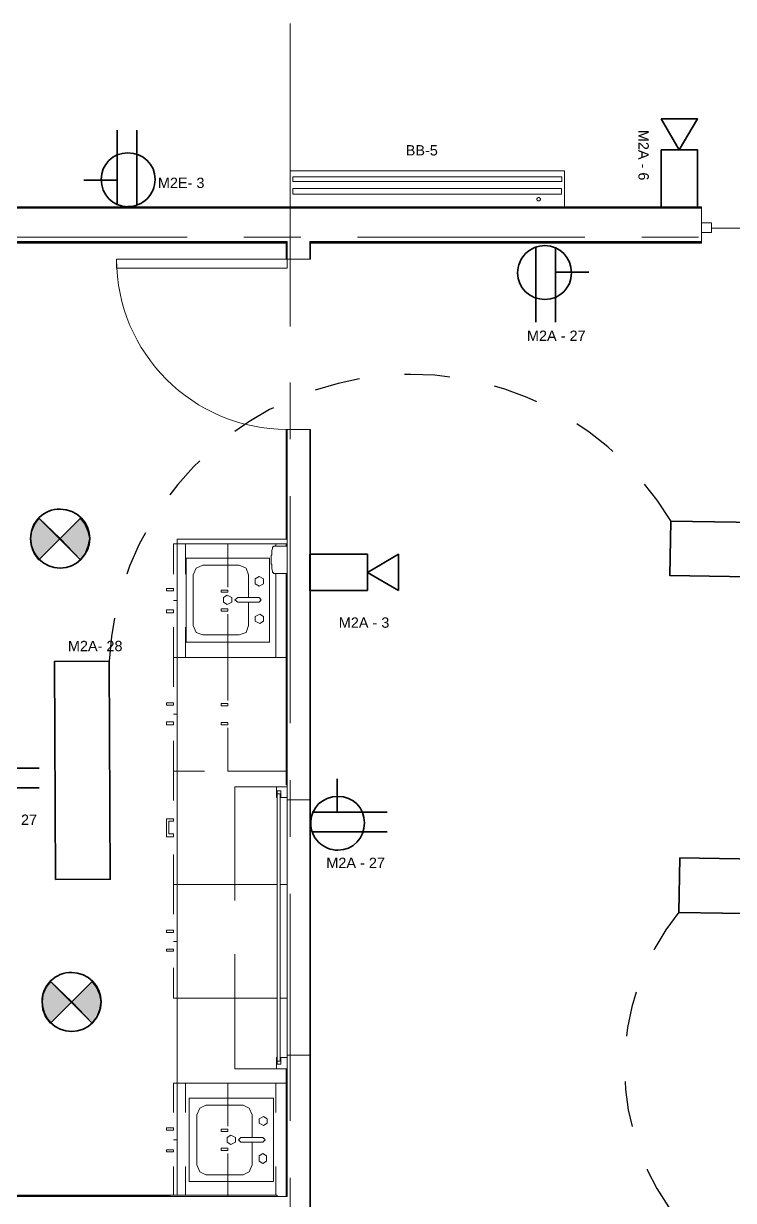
# Model space of a CAD drawing. Header units: millimetres. Extents: x 0.7 to 36.3, y 0.6 to 47.9.
# Drawn here: x 23.073 to 24.634, y 7.113 to 9.703 of the extents above; entities that cross this region are included whole.
import ezdxf

# ---------------------------------------------------------------- set-up
doc = ezdxf.new("R2010")
doc.units = ezdxf.units.MM
doc.header["$LTSCALE"] = 0.007
doc.linetypes.add('HIDDEN', pattern=[9.525, 6.35, -3.175])
doc.layers.add('Dotted', color=1, linetype='HIDDEN', lineweight=30, true_color=0xff0000)
doc.layers.add('PDF2_Geometry', color=7, linetype='Continuous')
doc.layers.add('PDF_Text', color=7, linetype='Continuous')
doc.layers.add('PDF2_Solid Fills', color=7, linetype='Continuous', true_color=0x7f7f7f)
doc.layers.add('PDF_Geometry', color=7, linetype='Continuous', true_color=0x777777)
doc.styles.add('PDF Arial', font='arial.ttf')

msp = doc.modelspace()

# ---------------------------------------------------------------- hatches: boundary and pattern name
at = {"layer": 'PDF2_Solid Fills', "transparency": 33554559}
for points in [[(23.1535, 8.571), (23.1101, 8.6144), (23.1068, 8.6144), (23.0901, 8.5877), (23.0885, 8.571), (23.0968, 8.5361), (23.1085, 8.5261)], [(23.2151, 8.591), (23.2001, 8.6144), (23.1968, 8.6144), (23.1535, 8.571), (23.2001, 8.5244), (23.2168, 8.5627)], [(23.1788, 7.5515), (23.1355, 7.5948), (23.1321, 7.5948), (23.1155, 7.5682), (23.1138, 7.5515), (23.1221, 7.5165), (23.1338, 7.5065)], [(23.2405, 7.5715), (23.2255, 7.5948), (23.2221, 7.5948), (23.1788, 7.5515), (23.2255, 7.5048), (23.2421, 7.5432)]]:
    msp.add_hatch(color=256, dxfattribs=at).paths.add_polyline_path(points)

# ---------------------------------------------------------------- linework, layer by layer
at = {"layer": 'Dotted', "color": 0, "linetype": 'Continuous', "lineweight": 5}
for points in [[(23.659, 9.3789), (24.2626, 9.3789), (24.2626, 9.2996), (23.659, 9.2996)], [(23.665, 9.3653), (24.2564, 9.3653), (24.2564, 9.3556), (23.665, 9.3556)], [(23.665, 9.3396), (24.2557, 9.3396), (24.2557, 9.3278), (23.665, 9.3278)]]:
    msp.add_lwpolyline(points, close=True, dxfattribs=at)
at = {"layer": 'Dotted', "color": 0, "linetype": 'HIDDEN', "lineweight": 5}
msp.add_circle((24.2056, 9.3163), 0.00385, dxfattribs=at)
at = {"layer": 'Dotted', "linetype": 'HIDDEN', "lineweight": 30}
for centre, radius, start, end in [((23.9257, 8.2654), 0.6655, 31.0098, 177.0184), ((24.935, 7.408), 0.5407, 141.1609, 219.902)]:
    msp.add_arc(centre, radius, start, end, dxfattribs=at)
at = {"layer": 'PDF2_Geometry', "lineweight": 35}
for points in [[(24.475, 9.4932), (24.515, 9.4249), (24.555, 9.4932)], [(24.475, 9.4249), (24.555, 9.4249), (24.555, 9.2982), (24.475, 9.2982)], [(23.1535, 8.5694), (23.1068, 8.6144), (23.0968, 8.601), (23.0901, 8.586), (23.0885, 8.5694), (23.0901, 8.5527), (23.0968, 8.5361), (23.1068, 8.5227)], [(23.1535, 8.5694), (23.1985, 8.5227), (23.2085, 8.5361), (23.2151, 8.5527), (23.2185, 8.5694), (23.2151, 8.586), (23.2085, 8.601), (23.1985, 8.6144)], [(24.4961, 8.6082), (24.976, 8.6005), (24.9741, 8.4805), (24.4942, 8.4882)], [(23.829, 8.4552), (23.829, 8.5352), (23.7024, 8.5352), (23.7024, 8.4552)], [(23.8974, 8.4552), (23.829, 8.4952), (23.8974, 8.5352)], [(23.2612, 8.3), (23.2634, 7.82), (23.1434, 7.8195), (23.1412, 8.2994)], [(24.5159, 7.867), (24.9958, 7.8593), (24.9938, 7.7393), (24.5139, 7.747)], [(23.1788, 7.5498), (23.1321, 7.5948), (23.1221, 7.5815), (23.1155, 7.5665), (23.1138, 7.5498), (23.1155, 7.5332), (23.1221, 7.5165), (23.1321, 7.5032)], [(23.1788, 7.5498), (23.2238, 7.5032), (23.2338, 7.5165), (23.2405, 7.5332), (23.2438, 7.5498), (23.2405, 7.5665), (23.2338, 7.5815), (23.2238, 7.5948)]]:
    msp.add_lwpolyline(points, close=True, dxfattribs=at)
for points in [[(23.2789, 9.4683), (23.2789, 9.3033)], [(23.3223, 9.4683), (23.3223, 9.3033)], [(23.2056, 9.3583), (23.2789, 9.3583)], [(24.1993, 9.046), (24.1993, 9.211)], [(24.2426, 9.046), (24.2426, 9.211)], [(24.316, 9.156), (24.2426, 9.156)], [(23.1985, 8.5227), (23.1068, 8.6144)], [(23.1068, 8.5227), (23.1985, 8.6144)], [(23.1074, 8.0647), (22.9424, 8.0647)], [(23.7627, 8.0406), (23.7627, 7.9672)], [(23.1074, 8.0213), (22.9424, 8.0213)], [(23.8727, 7.9672), (23.7077, 7.9672)], [(23.8727, 7.9239), (23.7077, 7.9239)], [(23.2238, 7.5032), (23.1321, 7.5948)], [(23.1321, 7.5032), (23.2238, 7.5948)]]:
    msp.add_lwpolyline(points, dxfattribs=at)
for points in [[(23.2185, 8.5694, 0.413494), (23.1535, 8.6344, 0.423077), (23.0885, 8.5694, 0.413494), (23.1535, 8.5044)], [(23.2438, 7.5498, 0.413494), (23.1788, 7.6148, 0.423077), (23.1138, 7.5498, 0.413494), (23.1788, 7.4848)]]:
    msp.add_lwpolyline(points, format="xyb", dxfattribs=at)
for centre, start, end in [((23.3025, 9.3597), 269.7603, 0.2397), ((24.2191, 9.1546), 89.7603, 180.2397), ((23.7641, 7.9436), 179.7603, 270.2397)]:
    msp.add_arc(centre, 0.0597, start, end, dxfattribs=at)
for points in [[(23.2439, 9.3599), (23.2439, 9.3933), (23.2689, 9.4183), (23.3023, 9.4183)], [(23.3023, 9.4183), (23.3356, 9.4183), (23.3623, 9.3933), (23.3623, 9.3599)], [(23.3023, 9.2999), (23.2689, 9.2999), (23.2439, 9.3266), (23.2439, 9.3599)], [(24.2193, 9.2143), (24.2526, 9.2143), (24.2776, 9.1877), (24.2776, 9.1543)], [(24.2193, 9.096), (24.186, 9.096), (24.1593, 9.121), (24.1593, 9.1543)], [(24.2776, 9.1543), (24.2776, 9.121), (24.2526, 9.096), (24.2193, 9.096)], [(23.2185, 8.5694), (23.2185, 8.5344), (23.1885, 8.5044), (23.1535, 8.5044)], [(23.7044, 7.9439), (23.7044, 7.9772), (23.731, 8.0022), (23.7644, 8.0022)], [(23.7644, 8.0022), (23.7977, 8.0022), (23.8227, 7.9772), (23.8227, 7.9439)], [(23.8227, 7.9439), (23.8227, 7.9106), (23.7977, 7.8839), (23.7644, 7.8839)], [(23.2438, 7.5498), (23.2438, 7.5148), (23.2138, 7.4848), (23.1788, 7.4848)]]:
    msp.add_open_spline(points, degree=3, dxfattribs=at)
at = {"layer": 'PDF_Geometry', "lineweight": 9}
for points in [[(23.659, 9.7029), (23.659, 9.0363)], [(22.8607, 9.298), (22.8607, 9.2996), (24.549, 9.2996), (24.564, 9.2996), (24.564, 9.298), (24.564, 9.2963), (24.549, 9.2963), (22.8624, 9.2963)], [(22.8607, 9.2963), (22.8607, 9.298), (24.549, 9.298), (22.8624, 9.298)], [(24.549, 9.298), (24.564, 9.298), (24.549, 9.298)], [(23.5907, 8.558), (23.6524, 8.558), (23.6524, 8.568), (23.4107, 8.568), (23.4107, 7.1247), (22.6641, 7.1247), (22.6641, 7.5697), (22.9341, 7.5697), (22.9324, 7.5697), (22.9341, 7.5697), (22.9341, 9.2196), (22.9341, 9.2213), (22.9324, 9.2213), (23.6507, 9.2213), (23.6507, 9.1846), (23.6507, 9.2196), (23.6507, 9.1846)], [(22.9324, 9.233), (23.4324, 9.233)], [(23.6507, 9.2196), (22.9341, 9.2196), (22.9341, 9.2213), (22.9324, 9.2213), (23.6524, 9.2213)], [(23.6524, 9.223), (23.0441, 9.223)], [(23.5574, 9.233), (23.6824, 9.233)], [(23.7024, 9.223), (24.549, 9.223), (24.564, 9.223), (24.564, 9.2213), (24.564, 9.2196), (24.549, 9.2196), (23.704, 9.2196)], [(23.7024, 9.2213), (24.549, 9.2213), (24.564, 9.2213), (24.549, 9.2213), (23.704, 9.2213), (23.704, 9.1846)], [(23.704, 9.2213), (23.704, 9.2213)], [(23.704, 9.2213), (23.704, 9.2213)], [(23.8074, 9.233), (24.3073, 9.233)], [(24.4323, 9.233), (24.5573, 9.233)], [(23.6507, 9.1846), (23.6507, 9.1846)], [(23.704, 9.1846), (23.704, 9.1846)], [(23.659, 8.913), (23.659, 8.788)], [(23.6507, 8.568), (23.6507, 8.8096), (23.6524, 8.8096), (23.6524, 8.613)], [(23.6507, 8.8096), (23.6507, 8.8096)], [(23.6507, 8.568), (23.6507, 8.8096), (23.6507, 8.568)], [(23.704, 7.0964), (23.704, 7.0597), (23.704, 7.0964), (23.704, 7.0597), (23.704, 7.0964), (23.704, 8.8096), (23.704, 7.0964), (23.704, 8.8096), (23.7024, 8.8096), (23.7024, 7.0964), (23.7024, 7.0597), (23.7024, 7.0164)], [(23.704, 8.8096), (23.704, 8.8096)], [(23.659, 8.663), (23.659, 8.163)], [(23.4107, 8.558), (23.4024, 8.558), (23.4024, 8.4913)], [(23.4107, 8.4913), (23.4107, 8.558), (23.4724, 8.558)], [(23.429, 8.4913), (23.429, 8.558), (23.6274, 8.558), (23.6274, 8.553)], [(23.5224, 8.463), (23.5224, 8.558), (23.6524, 8.558), (23.6524, 8.463)], [(23.5674, 8.4397), (23.5674, 8.4897), (23.5624, 8.5047), (23.5474, 8.5113), (23.4674, 8.5113), (23.4524, 8.5047), (23.4457, 8.4897), (23.4457, 8.378), (23.4524, 8.363), (23.4674, 8.358), (23.5474, 8.358), (23.5624, 8.363), (23.5674, 8.378), (23.5674, 8.4297)], [(23.6274, 8.493), (23.6274, 8.308), (23.429, 8.308), (23.429, 8.3747)], [(23.5224, 8.4513), (23.5224, 8.4563), (23.5224, 8.4513)], [(23.5224, 8.4513), (23.5224, 8.4563), (23.5224, 8.4513)], [(23.4024, 8.433), (23.4107, 8.433)], [(23.5224, 8.4097), (23.5224, 8.4147), (23.5224, 8.4097)], [(23.5224, 8.4097), (23.5224, 8.4147), (23.5224, 8.4097)], [(23.6524, 8.403), (23.6524, 8.308), (23.5224, 8.308), (23.5224, 8.403)], [(23.4024, 8.3747), (23.4024, 8.308), (23.4107, 8.308), (23.4024, 8.308), (23.4024, 8.243)], [(23.4107, 8.243), (23.4107, 8.308), (23.4707, 8.308), (23.4107, 8.308), (23.4107, 8.3747)], [(23.5224, 8.213), (23.5224, 8.308), (23.6524, 8.308), (23.6524, 8.213)], [(23.5224, 8.2013), (23.5224, 8.2063), (23.5224, 8.2013)], [(23.5224, 8.2013), (23.5224, 8.2063), (23.5224, 8.2013)], [(23.4107, 8.183), (23.4024, 8.183)], [(23.4024, 8.1597), (23.4024, 8.1663), (23.4024, 8.1597)], [(23.4024, 8.1597), (23.4024, 8.1663), (23.4024, 8.1597)], [(23.5224, 8.1597), (23.5224, 8.1647), (23.5224, 8.1597)], [(23.5224, 8.1597), (23.5224, 8.1647), (23.5224, 8.1597)], [(23.6524, 8.153), (23.6524, 8.058), (23.5224, 8.058), (23.5224, 8.153)], [(23.4024, 8.1247), (23.4024, 8.058), (23.4107, 8.058), (23.4024, 8.058), (23.4024, 7.993)], [(23.4107, 7.993), (23.4107, 8.058), (23.4707, 8.058), (23.4107, 8.058), (23.4107, 8.1247)], [(23.659, 8.038), (23.659, 7.913)], [(23.6524, 7.428), (23.6524, 7.9997), (23.6524, 7.808), (23.6374, 7.808), (23.6524, 7.808), (23.6524, 7.743)], [(23.4024, 7.953), (23.4024, 7.948), (23.4024, 7.953), (23.3874, 7.953), (23.3874, 7.913), (23.4024, 7.913)], [(23.3874, 7.953), (23.4024, 7.953)], [(23.3874, 7.913), (23.3874, 7.953)], [(23.3924, 7.948), (23.3924, 7.9197), (23.4024, 7.9197)], [(23.3924, 7.9197), (23.3924, 7.948)], [(23.3924, 7.948), (23.3924, 7.9197), (23.4024, 7.9197)], [(23.3924, 7.9197), (23.3924, 7.948)], [(23.4024, 7.913), (23.3874, 7.913)], [(23.4024, 7.9197), (23.4024, 7.913), (23.4024, 7.9197), (23.3924, 7.9197)], [(23.4024, 7.9197), (23.4024, 7.913), (23.4024, 7.9197), (23.3924, 7.9197)], [(23.4024, 7.8747), (23.4024, 7.808), (23.4107, 7.808), (23.4024, 7.808), (23.4024, 7.743)], [(23.4107, 7.743), (23.4107, 7.808), (23.6307, 7.808), (23.4107, 7.808), (23.4107, 7.8747)], [(23.659, 7.788), (23.659, 7.288)], [(23.4107, 7.683), (23.4024, 7.683)], [(23.4024, 7.6614), (23.4024, 7.6664), (23.4024, 7.6614)], [(23.4024, 7.6614), (23.4024, 7.6664), (23.4024, 7.6614)], [(23.4024, 7.6247), (23.4024, 7.558), (23.4107, 7.558)], [(23.6307, 7.558), (23.4107, 7.558), (23.4107, 7.6247)], [(23.6524, 7.6247), (23.6524, 7.558), (23.6374, 7.558)], [(22.6624, 7.5714), (22.6624, 7.1214), (22.6607, 7.1214), (23.3957, 7.1214)], [(22.6607, 7.5697), (22.9324, 7.5697), (22.6624, 7.5697), (22.6624, 7.123), (23.3957, 7.123), (22.6607, 7.123)], [(23.4107, 7.3714), (23.4024, 7.3714), (23.4024, 7.3064)], [(23.4107, 7.3064), (23.4107, 7.3714), (23.4707, 7.3714)], [(23.429, 7.3064), (23.429, 7.3714), (23.6274, 7.3714), (23.6274, 7.3064)], [(23.5224, 7.2764), (23.5224, 7.3714), (23.6524, 7.3714), (23.6524, 7.2764)], [(23.589, 7.3714), (23.6507, 7.3714)], [(23.5757, 7.2414), (23.5757, 7.1914), (23.569, 7.1764), (23.5557, 7.1697), (23.474, 7.1697), (23.4607, 7.1764), (23.454, 7.1914), (23.454, 7.3014), (23.4607, 7.3164), (23.474, 7.323), (23.5557, 7.323), (23.569, 7.3164), (23.5757, 7.3014), (23.5757, 7.2514)], [(23.5224, 7.2647), (23.5224, 7.2697), (23.5224, 7.2647)], [(23.5224, 7.2647), (23.5224, 7.2697), (23.5224, 7.2647)], [(23.4024, 7.2464), (23.4107, 7.2464)], [(23.5224, 7.223), (23.5224, 7.228), (23.5224, 7.223)], [(23.5224, 7.223), (23.5224, 7.228), (23.5224, 7.223)], [(23.6524, 7.2164), (23.6524, 7.1214), (23.5224, 7.1214), (23.5224, 7.2164)], [(23.4024, 7.188), (23.4024, 7.1247)], [(23.4107, 7.1247), (23.4107, 7.188)], [(23.429, 7.1247), (23.429, 7.188)], [(23.6274, 7.188), (23.6274, 7.1247)], [(23.659, 7.163), (23.659, 7.038)]]:
    msp.add_lwpolyline(points, dxfattribs=at)
at = {"layer": 'PDF_Geometry', "lineweight": 18}
for points in [[(22.9324, 9.223), (23.6524, 9.223), (23.6524, 9.1846), (23.7024, 9.1846), (23.7024, 9.223), (24.549, 9.223), (24.564, 9.223), (24.564, 9.2663), (24.564, 9.2963), (24.549, 9.2963), (22.8607, 9.2963)], [(23.6507, 8.553), (23.6507, 8.558), (23.6524, 8.558), (23.6524, 8.028), (23.6507, 8.028), (23.6507, 8.493)], [(23.5374, 7.773), (23.5374, 7.898), (23.5374, 8.023), (23.6524, 8.023)], [(23.5374, 7.6547), (23.5374, 7.528), (23.5374, 7.403), (23.6524, 7.403)], [(23.6524, 7.4097), (23.6524, 7.1214), (23.6524, 7.433), (23.7024, 7.433), (23.7024, 7.0964), (23.7024, 7.0597), (23.7024, 7.0164), (23.6524, 7.0164), (23.6524, 7.0597), (23.6524, 7.0714), (22.0358, 7.0714), (22.0358, 6.1931), (23.6524, 6.1931), (23.6524, 6.2247), (23.7024, 6.2247), (23.7024, 6.1931), (23.9507, 6.1931), (23.9507, 6.0998), (20.3292, 6.0998)], [(23.6507, 7.403), (23.6507, 7.1214), (22.6607, 7.1214)]]:
    msp.add_lwpolyline(points, dxfattribs=at)
at = {"layer": 'PDF_Geometry', "lineweight": 13}
for points in [[(24.564, 9.243), (24.564, 9.2646), (24.5857, 9.2646), (24.5857, 9.243)], [(23.2774, 9.1646), (23.2774, 9.1846), (23.6524, 9.1846), (23.6524, 9.1646)]]:
    msp.add_lwpolyline(points, close=True, dxfattribs=at)
msp.add_lwpolyline([(24.819, 9.253), (24.5857, 9.253)], dxfattribs=at)
at = {"layer": 'PDF_Geometry', "lineweight": 9}
for points in [[(23.6524, 9.1846), (23.6507, 9.1846), (23.6507, 9.223), (23.6524, 9.223)], [(23.7024, 9.1846), (23.7024, 9.223), (23.704, 9.223), (23.704, 9.1846)], [(23.704, 9.1846), (23.704, 9.2196)], [(23.6257, 8.493), (23.624, 8.493), (23.6224, 8.493), (23.6224, 8.4947), (23.6207, 8.4947), (23.6207, 8.4963), (23.6207, 8.498), (23.619, 8.503), (23.619, 8.5097), (23.619, 8.5113), (23.619, 8.513), (23.6174, 8.513), (23.6174, 8.533), (23.619, 8.533), (23.619, 8.5363), (23.619, 8.5397), (23.619, 8.543), (23.6207, 8.548), (23.6207, 8.5497), (23.6207, 8.5513), (23.6224, 8.5513), (23.6224, 8.553), (23.624, 8.553), (23.6257, 8.553), (23.6507, 8.553), (23.6524, 8.553), (23.6524, 8.493), (23.6507, 8.493)], [(23.614, 8.3413), (23.614, 8.5263), (23.4307, 8.5263), (23.4307, 8.3413)], [(23.5907, 8.4863), (23.5824, 8.4813), (23.5824, 8.4697), (23.5907, 8.4647), (23.6007, 8.4697), (23.6007, 8.4813)], [(23.3874, 8.4597), (23.4024, 8.4597), (23.4024, 8.4547), (23.4024, 8.4597), (23.3924, 8.4597), (23.4024, 8.4597), (23.4024, 8.4547), (23.4024, 8.4597), (23.3874, 8.4597), (23.3874, 8.4547), (23.4024, 8.4547), (23.3874, 8.4547)], [(23.3924, 8.4547), (23.4024, 8.4547)], [(23.5224, 8.4513), (23.5074, 8.4513), (23.5074, 8.4563), (23.5224, 8.4563), (23.5074, 8.4563), (23.5074, 8.4513), (23.5224, 8.4513), (23.5124, 8.4513)], [(23.5224, 8.4563), (23.5124, 8.4563)], [(23.5207, 8.4447), (23.5124, 8.4397), (23.5124, 8.4297), (23.5207, 8.4247), (23.5307, 8.4297), (23.5307, 8.4397)], [(23.5907, 8.4397), (23.5957, 8.4347), (23.5907, 8.4297), (23.544, 8.4297), (23.5374, 8.4347), (23.544, 8.4397)], [(23.3874, 8.413), (23.4024, 8.413), (23.4024, 8.4063), (23.4024, 8.413), (23.3924, 8.413), (23.4024, 8.413), (23.4024, 8.4063), (23.4024, 8.413), (23.3874, 8.413), (23.3874, 8.4063), (23.4024, 8.4063), (23.3874, 8.4063)], [(23.3924, 8.4063), (23.4024, 8.4063)], [(23.5224, 8.4097), (23.5074, 8.4097), (23.5074, 8.4147), (23.5224, 8.4147), (23.5074, 8.4147), (23.5074, 8.4097), (23.5224, 8.4097), (23.5124, 8.4097)], [(23.5224, 8.4147), (23.5124, 8.4147)], [(23.5924, 8.403), (23.5824, 8.398), (23.5824, 8.388), (23.5924, 8.383), (23.6007, 8.388), (23.6007, 8.398)], [(23.6507, 8.308), (23.589, 8.308)], [(23.3874, 8.208), (23.4024, 8.208), (23.4024, 8.203), (23.4024, 8.208), (23.3924, 8.208), (23.4024, 8.208), (23.4024, 8.203), (23.4024, 8.208), (23.3874, 8.208), (23.3874, 8.203), (23.4024, 8.203), (23.3874, 8.203)], [(23.3924, 8.203), (23.4024, 8.203)], [(23.5224, 8.2013), (23.5074, 8.2013), (23.5074, 8.2063), (23.5224, 8.2063), (23.5074, 8.2063), (23.5074, 8.2013), (23.5224, 8.2013), (23.5124, 8.2013)], [(23.5224, 8.2063), (23.5124, 8.2063)], [(23.4024, 8.1597), (23.3874, 8.1597), (23.3874, 8.1663), (23.4024, 8.1663), (23.3874, 8.1663), (23.3874, 8.1597), (23.4024, 8.1597), (23.3924, 8.1597)], [(23.4024, 8.1663), (23.3924, 8.1663)], [(23.5224, 8.1597), (23.5074, 8.1597), (23.5074, 8.1647), (23.5224, 8.1647), (23.5074, 8.1647), (23.5074, 8.1597), (23.5224, 8.1597), (23.5124, 8.1597)], [(23.5224, 8.1647), (23.5124, 8.1647)], [(23.589, 8.058), (23.6507, 8.058)], [(23.6524, 8.023), (23.629, 8.023), (23.629, 7.9997), (23.6307, 7.9997), (23.6307, 8.0147), (23.639, 8.0147), (23.639, 7.9997), (23.6524, 7.9997)], [(23.6374, 8.008), (23.6307, 8.008), (23.6307, 7.4197), (23.6374, 7.4197)], [(23.6524, 8.023), (23.6524, 8.028)], [(23.7024, 7.433), (23.6524, 7.433), (23.6524, 7.9947), (23.7024, 7.9947)], [(23.3874, 7.913), (23.3874, 7.953), (23.4024, 7.953), (23.4024, 7.948), (23.4024, 7.953), (23.3874, 7.953), (23.3874, 7.913), (23.4024, 7.913)], [(23.3874, 7.913), (23.3874, 7.953), (23.4024, 7.953), (23.4024, 7.948), (23.4024, 7.953), (23.3874, 7.953), (23.3874, 7.913), (23.4024, 7.913)], [(23.4024, 7.948), (23.3924, 7.948)], [(23.3924, 7.9197), (23.3924, 7.948), (23.3924, 7.9197), (23.4024, 7.9197), (23.4024, 7.913), (23.4024, 7.9197)], [(23.4024, 7.948), (23.3924, 7.948)], [(23.4024, 7.948), (23.3924, 7.948)], [(23.3874, 7.708), (23.4024, 7.708), (23.4024, 7.703), (23.4024, 7.708), (23.3924, 7.708), (23.4024, 7.708), (23.4024, 7.703), (23.4024, 7.708), (23.3874, 7.708), (23.3874, 7.703), (23.4024, 7.703), (23.3874, 7.703)], [(23.3924, 7.703), (23.4024, 7.703)], [(23.4024, 7.6614), (23.3874, 7.6614), (23.3874, 7.6664), (23.4024, 7.6664), (23.3874, 7.6664), (23.3874, 7.6614), (23.4024, 7.6614), (23.3924, 7.6614)], [(23.4024, 7.6664), (23.3924, 7.6664)], [(23.629, 7.403), (23.629, 7.428), (23.6307, 7.428), (23.6307, 7.413), (23.639, 7.413), (23.639, 7.428), (23.6524, 7.428), (23.6524, 7.403)], [(23.6224, 7.1547), (23.4374, 7.1547), (23.4374, 7.338), (23.6224, 7.338)], [(23.6007, 7.278), (23.5907, 7.283), (23.5907, 7.293), (23.6007, 7.298), (23.609, 7.293), (23.609, 7.283)], [(23.3874, 7.273), (23.4024, 7.273), (23.4024, 7.268), (23.4024, 7.273), (23.3924, 7.273), (23.4024, 7.273), (23.4024, 7.268), (23.4024, 7.273), (23.3874, 7.273), (23.3874, 7.268), (23.4024, 7.268), (23.3874, 7.268)], [(23.3924, 7.268), (23.4024, 7.268)], [(23.5224, 7.2647), (23.5074, 7.2647), (23.5074, 7.2697), (23.5224, 7.2697), (23.5074, 7.2697), (23.5074, 7.2647), (23.5224, 7.2647), (23.5124, 7.2647)], [(23.5224, 7.2697), (23.5124, 7.2697)], [(23.529, 7.2364), (23.5207, 7.2414), (23.5207, 7.2514), (23.529, 7.2564), (23.539, 7.2514), (23.539, 7.2414)], [(23.5224, 7.223), (23.5074, 7.223), (23.5074, 7.228), (23.5224, 7.228), (23.5074, 7.228), (23.5074, 7.223), (23.5224, 7.223), (23.5124, 7.223)], [(23.5224, 7.228), (23.5124, 7.228)], [(23.599, 7.2414), (23.604, 7.2464), (23.599, 7.2514), (23.5507, 7.2514), (23.5457, 7.2464), (23.5507, 7.2414)], [(23.3874, 7.2247), (23.4024, 7.2247), (23.4024, 7.2197), (23.4024, 7.2247), (23.3924, 7.2247), (23.4024, 7.2247), (23.4024, 7.2197), (23.4024, 7.2247), (23.3874, 7.2247), (23.3874, 7.2197), (23.4024, 7.2197), (23.3874, 7.2197)], [(23.3924, 7.2197), (23.4024, 7.2197)], [(23.599, 7.1947), (23.5907, 7.1997), (23.5907, 7.2114), (23.599, 7.2164), (23.6074, 7.2114), (23.6074, 7.1997)], [(23.6307, 7.1214), (23.6507, 7.1214)]]:
    msp.add_lwpolyline(points, close=True, dxfattribs=at)
at = {"layer": 'PDF_Geometry', "lineweight": 18}
for points in [[(23.6524, 8.8096), (23.7024, 8.8096), (23.7024, 7.9947), (23.6524, 7.9947)], [(23.3957, 7.1247), (23.6307, 7.1247), (23.6307, 7.1214), (23.3957, 7.1214)]]:
    msp.add_lwpolyline(points, close=True, dxfattribs=at)
at = {"layer": 'PDF_Geometry', "lineweight": 9}
msp.add_arc((23.6525, 9.1848), 0.3751, 180.0221, 269.9779, dxfattribs=at)

# ---------------------------------------------------------------- texts
at = {"layer": 'PDF_Text', "insert": (24.4363, 9.469), "char_height": 0.02276, "attachment_point": 4, "rotation": 270, "style": 'PDF Arial'}
msp.add_mtext('M2A - 6', dxfattribs=at)
at = {"layer": 'PDF_Text', "char_height": 0.02276, "attachment_point": 4, "style": 'PDF Arial'}
for s, insert in [('BB-5', (23.9133, 9.4238)), ('M2E- 3', (23.3683, 9.3522)), ('M2A - 27', (24.1799, 9.0159)), ('M2A - 3', (23.7661, 8.3845)), ('M2A- 28', (23.1704, 8.333)), ('M2A - 27', (22.9737, 7.9509)), ('M2A - 27', (23.7387, 7.856))]:
    msp.add_mtext(s, dxfattribs=dict(at, insert=insert))

doc.saveas('drawing.dxf')
